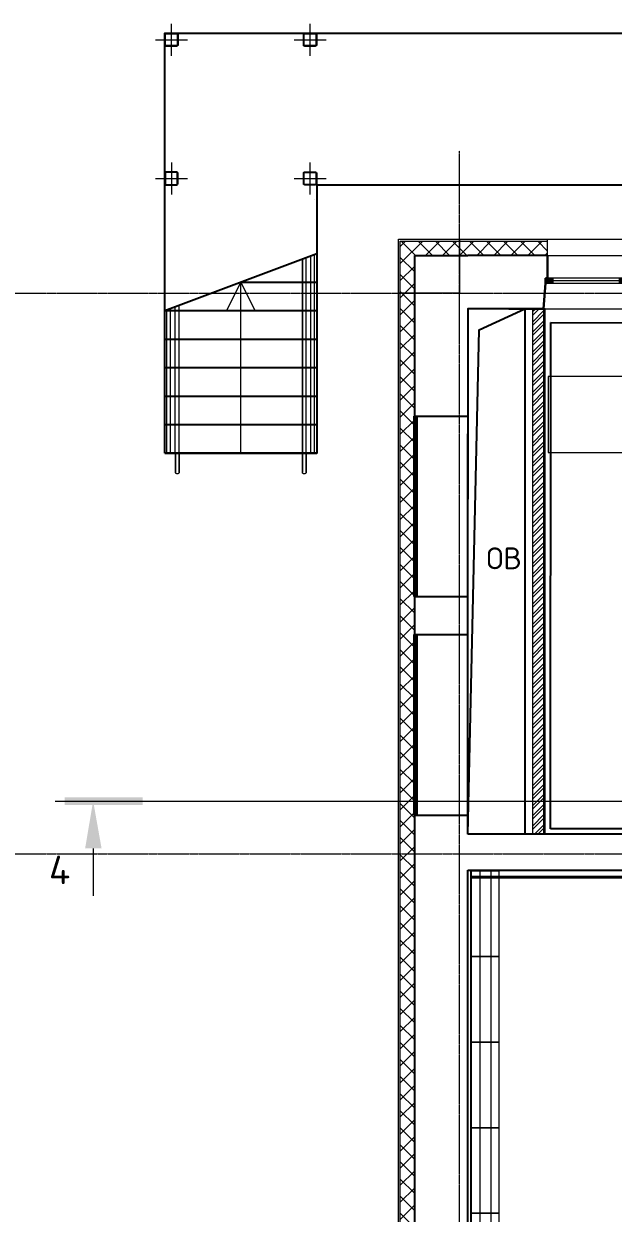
# Model space of a CAD drawing. Header units: millimetres. Extents: x -10178924 to 11692288, y -947381 to 58396.
# Drawn here: x 829194 to 835400, y -883971 to -871455 of the extents above; entities that cross this region are included whole.
import ezdxf
from ezdxf import colors
from ezdxf.entities.mleader import LeaderData, LeaderLine
from ezdxf.math import Vec2, Vec3

# ---------------------------------------------------------------- set-up
doc = ezdxf.new("R2010")
doc.units = ezdxf.units.MM
doc.linetypes.add('GOST2.303 4', pattern=[7, 5, -2, 0])
doc.linetypes.add('осевая', pattern=[50.8, 31.75, -6.35, 6.35, -6.35])
for name, color, linetype, lineweight in [('0. Подпись', 194, 'Continuous', 18), ('_0', 7, 'Continuous', 25), ('PDF _Разрезы', 7, 'Continuous', 9), ('PDF _Текст', 7, 'Continuous', 5), ('Лестницы', 7, 'Continuous', 9), ('ЛСтойки 140х8', 212, 'Continuous', 40), ('Метал', 20, 'Continuous', 40), ('Ограждение', 7, 'Continuous', 9), ('Оси', 253, 'Continuous', 9), ('Отделка СТЕН', 6, 'Continuous', 13), ('Перегородки пеноблок', 40, 'Continuous', 9), ('Размеры осевые', 153, 'Continuous', 9), ('Стены.1', 7, 'Continuous', 25), ('Стрелки вверх', 7, 'Continuous', 18), ('ТХ оборудование', 7, 'Continuous', 9)]:
    doc.layers.add(name, color=color, linetype=linetype, lineweight=lineweight)
for name, color, linetype in [('_надписи канализация', 7, 'Continuous'), ('PDF _Стены краска9010', 7, 'Continuous'), ('ВК_Выноски', 7, 'Continuous'), ('Стены внутр.1', 7, 'Continuous')]:
    doc.layers.add(name, color=color, linetype=linetype)
doc.layers.add('PDF _Отверстия_новые', color=7, linetype='Continuous', true_color=0x535353)
doc.layers.add('PDF _Стены отделка', color=7, linetype='Continuous', true_color=0xb505c2)
doc.styles.add('ISOCPEUR', font='isocpeui.ttf', dxfattribs={"width": 0.9})
doc.styles.add('PDF ISOCPEUR', font='isocpeur.ttf')

# ---------------------------------------------------------------- blocks, each defined once
blk = doc.blocks.new('_None')
blk = doc.blocks.new('A$C4CE5300B')
at = {"color": 252, "lineweight": 9, "true_color": 0x939598}
for p, q in [((900, 300), (0, 300)), ((0, 300), (0, 0)), ((900, 0), (900, 300)), ((0, 202), (900, 202)), ((0, 85), (900, 85)), ((0, 0), (900, 0))]:
    blk.add_line(p, q, dxfattribs=at)
blk = doc.blocks.new('Двустворчатое Окно 22_9')
at = {"layer": 'Стены.1', "linetype": 'Continuous', "lineweight": 0}
for points in [[(-815, 0), (-815, -50), (-735, -50), (-735, 0)], [(0, -50), (0, 0), (-40, 0), (-40, -50)], [(0, 0), (0, -50), (40, -50), (40, 0)], [(815, -50), (815, 0), (735, 0), (735, -50)]]:
    blk.add_hatch(color=256, dxfattribs=at).paths.add_polyline_path(points)
at = {"layer": 'Стены.1', "linetype": 'Continuous', "lineweight": 5}
for p, q in [((-839, 270), (839, 270)), ((-735, 0), (-40, 0)), ((40, 0), (735, 0)), ((-735, -25), (-40, -25)), ((-40, -50), (-735, -50)), ((40, -25), (735, -25)), ((735, -50), (40, -50)), ((-795, -290), (795, -290))]:
    blk.add_line(p, q, dxfattribs=at)
at = {"layer": 'Стены.1', "linetype": 'Continuous', "lineweight": 30}
for p, q in [((-815, 0), (-839, 270)), ((815, 0), (839, 270)), ((-815, -50), (-815, 0)), ((-815, -50), (-815, 0)), ((815, -50), (815, 0)), ((815, -50), (815, 0)), ((-795, -50), (-815, -50)), ((-795, -50), (-815, -50)), ((-795, -290), (-795, -50)), ((795, -50), (815, -50)), ((795, -50), (815, -50)), ((795, -290), (795, -50))]:
    blk.add_line(p, q, dxfattribs=at)
at = {"layer": 'Стены.1', "linetype": 'Continuous', "lineweight": 20}
for p, q in [((-815, 0), (-735, 0)), ((-735, 0), (-735, -50)), ((-40, -50), (-40, 0)), ((-40, 0), (0, 0)), ((0, 0), (40, 0)), ((40, 0), (40, -50)), ((735, -50), (735, 0)), ((735, 0), (815, 0)), ((-735, -50), (-815, -50)), ((0, -50), (-40, -50)), ((40, -50), (0, -50)), ((815, -50), (735, -50))]:
    blk.add_line(p, q, dxfattribs=at)
blk = doc.blocks.new('*U2237')
at = {"color": 0, "linetype": 'ByBlock', "lineweight": -2}
for p, q in [((-70, 54), (-70, -54)), ((-62, 54), (-62, -54)), ((54, 70), (-54, 70)), ((54, 62), (-54, 62)), ((62, -54), (62, 54)), ((70, -54), (70, 54)), ((-54, -62), (54, -62)), ((-54, -70), (54, -70))]:
    blk.add_line(p, q, dxfattribs=at)
for centre, radius, start, end in [((-54, 54), 16, 90, 180), ((-54, 54), 8, 90, 180), ((54, 54), 16, 0, 90), ((54, 54), 8, 0, 90), ((-54, -54), 16, 180, 270), ((-54, -54), 8, 180, 270), ((54, -54), 16, 270, 0), ((54, -54), 8, 270, 0)]:
    blk.add_arc(centre, radius, start, end, dxfattribs=at)
blk = doc.blocks.new('Тип верхнего поручня - D40 шаг 400-1482761-2 этаж_АР1')
at = {"layer": 'Ограждение'}
for p, q in [((0, 0), (0, 2)), ((0, -2), (0, 0))]:
    blk.add_line(p, q, dxfattribs=at)
at = {"layer": 'Ограждение', "flags": 128}
for points in [[(0, 20), (8, 20), (16, 20), (24, 20), (32, 20), (40, 20), (48, 20), (55, 20), (63, 20), (70, 20), (78, 20), (85, 20), (92, 20), (99, 20), (106, 20), (113, 20), (119, 20), (126, 20), (132, 20), (138, 20), (143, 20), (149, 20), (154, 20), (159, 20), (164, 20), (168, 20), (172, 20), (176, 20), (180, 20), (183, 20), (186, 20), (189, 20), (192, 20), (194, 20), (196, 20), (197, 20), (198, 20), (199, 20), (200, 20), (200, 20), (200, 20)], [(200, 20), (200, 20), (199, 20), (199, 20), (197, 20), (196, 20), (194, 20), (192, 20), (190, 20), (187, 20), (184, 20), (181, 20), (177, 20), (174, 20), (169, 20), (165, 20), (160, 20), (156, 20), (150, 20), (145, 20), (139, 20), (133, 20), (127, 20), (121, 20), (115, 20), (108, 20), (101, 20), (94, 20), (87, 20), (80, 20), (72, 20), (65, 20), (57, 20), (50, 20), (42, 20), (34, 20), (26, 20), (18, 20), (10, 20), (2, 20), (0, 20)], [(200, 20), (201, 20), (202, 20), (202, 20), (203, 20), (204, 20), (205, 19), (206, 19), (206, 19), (207, 19), (208, 18), (209, 18), (209, 18), (210, 17), (211, 17), (211, 17), (212, 16), (213, 16), (213, 15), (214, 14), (214, 14), (215, 13), (215, 13), (216, 12), (216, 11), (217, 11), (217, 10), (218, 9), (218, 9), (218, 8), (219, 7), (219, 6), (219, 6), (219, 5), (220, 4), (220, 3), (220, 3), (220, 2), (220, 1), (220, 0), (220, 0)], [(220, 0), (220, -1), (220, -2), (220, -2), (220, -3), (220, -4), (219, -5), (219, -6), (219, -6), (219, -7), (218, -8), (218, -9), (218, -9), (217, -10), (217, -11), (217, -11), (216, -12), (216, -13), (215, -13), (214, -14), (214, -14), (213, -15), (213, -15), (212, -16), (211, -16), (211, -17), (210, -17), (209, -18), (209, -18), (208, -18), (207, -19), (206, -19), (206, -19), (205, -19), (204, -20), (203, -20), (203, -20), (202, -20), (201, -20), (200, -20), (200, -20)], [(0, -20), (8, -20), (16, -20), (24, -20), (32, -20), (40, -20), (48, -20), (55, -20), (63, -20), (70, -20), (78, -20), (85, -20), (92, -20), (99, -20), (106, -20), (113, -20), (119, -20), (126, -20), (132, -20), (138, -20), (143, -20), (149, -20), (154, -20), (159, -20), (164, -20), (168, -20), (172, -20), (176, -20), (180, -20), (183, -20), (186, -20), (189, -20), (192, -20), (194, -20), (196, -20), (197, -20), (198, -20), (199, -20), (200, -20), (200, -20), (200, -20)], [(200, -20), (200, -20), (199, -20), (199, -20), (197, -20), (196, -20), (194, -20), (192, -20), (190, -20), (187, -20), (184, -20), (181, -20), (177, -20), (174, -20), (169, -20), (165, -20), (160, -20), (156, -20), (150, -20), (145, -20), (139, -20), (133, -20), (127, -20), (121, -20), (115, -20), (108, -20), (101, -20), (94, -20), (87, -20), (80, -20), (72, -20), (65, -20), (57, -20), (50, -20), (42, -20), (34, -20), (26, -20), (18, -20), (10, -20), (2, -20), (0, -20)]]:
    blk.add_lwpolyline(points, dxfattribs=at)
blk = doc.blocks.new('A$Cad086cf1')
at = {"layer": 'Отделка СТЕН', "true_color": 0x636466, "transparency": 33554687}
h = blk.add_hatch(dxfattribs=at)
h.set_pattern_fill('ANSI37', color=251, scale=40)
h.set_pattern_definition([(45, (142968.72, -47941.48), (-89.80256, 89.80256), []), (135, (142968.72, -47941.48), (-89.80256, -89.80256), [])])
h.paths.add_polyline_path([(24449.764, 398.057), (24449.764, 548.057), (22137.906, 548.057), (22137.906, 398.057)])
h.paths.add_polyline_path([(20507.906, 398.057), (20507.906, 548.057), (19353.845, 548.057), (19353.845, 398.057)])
h.paths.add_polyline_path([(16537.106, 548.057), (16537.106, 398.057), (17723.845, 398.057), (17723.845, 548.057)])
h.paths.add_polyline_path([(14947.106, 398.057), (14947.106, 548.057), (13772.524, 548.057), (13772.524, 398.057)])
h.paths.add_polyline_path([(12142.524, 398.057), (12142.524, 548.057), (10964.581, 548.057), (10964.581, 398.057)])
h.paths.add_polyline_path([(9334.581, 398.057), (9334.581, 548.057), (8153.369, 548.057), (8153.369, 398.057)])
h.paths.add_polyline_path([(6523.369, 398.057), (6523.369, 548.057), (5523.369, 548.057), (5523.369, 398.057)])
h.paths.add_polyline_path([(3523.369, 398.057), (3523.369, 548.057), (2516.935, 548.057), (2516.935, 398.057)])
h.paths.add_polyline_path([(926.935, 398.057), (926.935, 548.057), (-623.077, 548.057), (-623.077, -12306.906), (926.935, -12306.906), (926.935, -12156.906), (-473.077, -12156.906), (-473.077, 398.057)])
h.paths.add_polyline_path([(3728.753, -12306.906), (3728.753, -12156.906), (2556.935, -12156.906), (2556.935, -12306.906)])
h.paths.add_polyline_path([(6523.369, -12306.906), (6523.369, -12156.906), (5543.838, -12156.906), (5543.724, -12306.906)])
h.paths.add_polyline_path([(8153.369, -12156.906), (8153.369, -12306.906), (9326.882, -12306.906), (9326.882, -12156.906)])
h.paths.add_polyline_path([(12142.524, -12306.906), (12142.524, -12156.906), (10956.882, -12156.906), (10956.882, -12306.906)])
h.paths.add_polyline_path([(14927.106, -12306.906), (14927.106, -12156.906), (13772.524, -12156.906), (13772.524, -12306.906)])
h.paths.add_polyline_path([(17753.845, -12306.906), (17753.845, -12156.906), (16557.106, -12156.906), (16557.106, -12306.906)])
h.paths.add_polyline_path([(20557.906, -12306.906), (20557.906, -12156.906), (19353.845, -12156.906), (19353.845, -12306.906)])
at = {"layer": 'Перегородки пеноблок', "true_color": 0x636466, "transparency": 33554687}
h = blk.add_hatch(dxfattribs=at)
h.set_pattern_fill('ANSI32', color=251, scale=200)
h.set_pattern_definition([(45, (-27015.96, 127632.76), (-53.03301, 53.03301), []), (45, (-26980.6, 127632.76), (-53.03301, 53.03301), [])])
h.paths.add_polyline_path([(888.124, -5691.797), (768.524, -5691.797), (768.524, -161.943), (888.524, -161.943)])
at = {"color": 251, "true_color": 0x636466, "transparency": 33554687}
blk.add_lwpolyline([(-3103.077, -181.943), (-1503.077, 418.057)], dxfattribs=at)
at = {"layer": '_0', "color": 251, "lineweight": 9, "ltscale": 0.1, "true_color": 0x636466, "transparency": 33554687}
blk.add_lwpolyline([(0, 568.057), (0, 0), (-643.077, 0)], dxfattribs=at)
at = {"layer": 'PDF _Отверстия_новые', "color": 251, "true_color": 0x636466, "transparency": 33554687}
blk.add_lwpolyline([(86.923, -5691.797), (207.453, -385.43), (686.923, -161.943)], dxfattribs=at)
at = {"layer": 'PDF _Разрезы', "color": 251, "lineweight": 9, "true_color": 0x636466, "transparency": 33554687}
for points in [[(-4256.267, -5344.855), (60632.675, -5344.855)], [(-3857.04, -5842.275), (-3857.04, -6341.811)]]:
    blk.add_lwpolyline(points, dxfattribs=at)
at = {"layer": 'PDF _Разрезы', "color": 251, "true_color": 0x636466, "transparency": 33554687}
for points in [[(-3336.337, -5304.638), (-4157.609, -5304.638), (-3336.337, -5385.072)], [(-4157.609, -5304.638), (-3336.337, -5385.072), (-4157.609, -5385.072)], [(-3857.04, -5342.738), (-3768.14, -5842.275), (-3941.708, -5842.275)]]:
    blk.add_solid(points, dxfattribs=at)
at = {"layer": 'PDF _Стены краска9010', "color": 251, "true_color": 0x636466, "transparency": 33554585}
for p, q in [((958.046, -5637.051), (962.294, -307.637)), ((962.294, -307.637), (14331.934, -366.068)), ((14359.078, -5636.945), (958.046, -5637.051)), ((118.198, -6080.319), (118.198, -9680.319)), ((118.198, -9680.319), (118.198, -11423.736))]:
    blk.add_line(p, q, dxfattribs=at)
at = {"layer": 'PDF _Стены отделка', "color": 251, "lineweight": 40, "true_color": 0x636466, "transparency": 33554610}
blk.add_line((5574.999, -6144.733), (118.198, -6144.733), dxfattribs=at)
at = {"layer": 'Лестницы', "color": 251, "linetype": 'GOST2.303 4', "ltscale": 50, "true_color": 0x636466, "transparency": 33554687}
blk.add_line((5806.923, 2738.057), (-3103.077, 2738.057), dxfattribs=at)
at = {"layer": 'Лестницы', "color": 251, "lineweight": 9, "true_color": 0x636466, "transparency": 33554687}
blk.add_line((-1522.989, 988.057), (-1523.077, 988.057), dxfattribs=at)
blk.add_line((-1522.989, 988.057), (-1523.077, 988.057), dxfattribs=at)
at = {"layer": 'Метал', "color": 251, "lineweight": 25, "ltscale": 100, "true_color": 0x636466, "transparency": 33554687}
for p, q in [((-2303.077, 118.057), (-1503.077, 118.057)), ((-3103.077, -181.943), (-1503.077, -181.943)), ((-3103.077, -481.943), (-1503.077, -481.943)), ((-3103.077, -781.943), (-1503.077, -781.943)), ((-3103.077, -1081.943), (-1503.077, -1081.943)), ((-3103.077, -1381.943), (-1503.077, -1381.943)), ((-3103.077, -1681.943), (-1503.077, -1681.943))]:
    blk.add_line(p, q, dxfattribs=at)
blk.add_lwpolyline([(-3103.077, -1681.943), (-3103.077, 2738.057), (5806.923, 2738.057), (5806.923, 588.406), (3187.018, 588.406), (3187.018, 1138.057), (-1503.077, 1138.057), (-1503.077, -1681.943), (-3103.077, -1681.943)], dxfattribs=at)
at = {"layer": 'Ограждение', "color": 251, "true_color": 0x636466, "transparency": 33554687}
for p, q in [((-1614.226, -1680.649), (-1614.226, 376.376)), ((-1614.226, -1680.649), (-1614.226, 376.376)), ((-1565.115, -1681.943), (-1565.115, 394.793)), ((-1527.115, -1681.943), (-1527.115, 409.043)), ((-1654.226, 361.376), (-1654.226, -1680.649)), ((-1654.226, -1680.649), (-1654.226, 361.376)), ((-2951.058, -1681.943), (-2951.635, -125.152)), ((-3081.993, -1681.943), (-3081.993, -174.037)), ((-3043.993, -1681.943), (-3043.993, -159.787)), ((-2992.077, -1681.943), (-2992.077, -140.318)), ((-3043.993, -1681.943), (-3081.993, -1681.943)), ((-2991.188, -1680.649), (-2951.188, -1680.649)), ((-1654.226, -1680.649), (-1614.226, -1680.649)), ((-1654.226, -1707.448), (-1654.226, -1870.649)), ((-1614.226, -1870.649), (-1614.226, -1707.448)), ((-1527.115, -1681.943), (-1565.115, -1681.943)), ((-2991.188, -1802.452), (-2991.188, -1780.091)), ((-2991.188, -1870.649), (-2991.188, -1802.452)), ((-2951.188, -1802.452), (-2951.188, -1780.091)), ((-2951.188, -1870.649), (-2951.188, -1802.452))]:
    blk.add_line(p, q, dxfattribs=at)
at = {"layer": 'Оси', "color": 251, "ltscale": 5, "true_color": 0x636466, "transparency": 33554687}
for points in [[(-3033.077, 2500.085), (-3033.077, 2836.03)], [(-1573.077, 2500.085), (-1573.077, 2836.03)], [(-3201.049, 2668.057), (-2865.104, 2668.057)], [(-1741.049, 2668.057), (-1405.104, 2668.057)], [(-3033.077, 1376.03), (-3033.077, 1040.085)], [(-1573.077, 1040.085), (-1573.077, 1376.03)], [(-3201.049, 1208.057), (-2865.104, 1208.057)], [(-1741.049, 1208.057), (-1405.104, 1208.057)]]:
    blk.add_lwpolyline(points, dxfattribs=at)
at = {"layer": 'Отделка СТЕН', "color": 251, "true_color": 0x636466, "transparency": 33554687}
blk.add_line((926.935, 398.057), (926.935, 568.057), dxfattribs=at)
for points in [[(3728.753, -12326.906), (-643.077, -12326.906), (-643.077, 568.057), (31612.139, 568.057)], [(-643.077, -4350.952), (-643.077, 568.057), (850.225, 568.057)], [(926.935, -12306.906), (-623.077, -12306.906), (-623.077, 548.057), (926.935, 548.057)]]:
    blk.add_lwpolyline(points, dxfattribs=at)
at = {"layer": 'Перегородки пеноблок', "color": 251, "true_color": 0x636466, "transparency": 33554687}
for p, q in [((768.524, -161.943), (768.524, -5691.797)), ((901.224, -161.943), (786.923, -161.943)), ((901.224, -5691.797), (901.224, -161.943))]:
    blk.add_line(p, q, dxfattribs=at)
blk.add_lwpolyline([(888.524, -5691.797), (888.524, -161.943), (888.524, -1711.353)], dxfattribs=at)
at = {"layer": 'Размеры осевые', "color": 251, "linetype": 'осевая', "ltscale": 0.5, "true_color": 0x636466, "transparency": 33554687}
for p, q in [((0, -19000), (0, 1500)), ((-9750, 0), (57900, 0)), ((-9750, -5900), (57900, -5900))]:
    blk.add_line(p, q, dxfattribs=at)
at = {"layer": 'Стены внутр.1', "color": 251, "linetype": 'Continuous', "true_color": 0x636466, "transparency": 33554687, "flags": 128}
for points in [[(5335.85, -5691.797), (86.923, -5691.797)], [(86.923, -6071.797), (2440.73, -6071.797)], [(87.082, -8518.191), (86.923, -8438.192)]]:
    blk.add_lwpolyline(points, dxfattribs=at)
at = {"layer": 'Стены.1', "color": 251, "linetype": 'Continuous', "true_color": 0x636466, "transparency": 33554687}
for p, q in [((926.935, 398.057), (926.935, 158.057)), ((926.935, 158.057), (906.935, 158.057)), ((906.935, 158.057), (906.935, 108.057)), ((906.935, 108.057), (883.313, -161.943))]:
    blk.add_line(p, q, dxfattribs=at)
at = {"layer": 'Стены.1', "color": 251, "linetype": 'Continuous', "true_color": 0x636466, "transparency": 33554687, "flags": 128}
for points in [[(-473.077, 398.057), (-473.077, -11596.906)], [(-473.077, 398.057), (86.923, 398.057)], [(926.935, 398.057), (86.923, 398.057)], [(518.647, -161.943), (86.923, -161.943), (86.923, -1479.59)], [(883.313, -161.943), (86.923, -161.943), (86.923, -2165.265)], [(518.647, -161.943), (883.313, -161.943)], [(86.923, -5691.797), (86.923, -1479.591)], [(86.923, -8438.192), (86.923, -6071.797)], [(86.923, -11596.906), (86.923, -8518.192)]]:
    blk.add_lwpolyline(points, dxfattribs=at)
at = {"layer": 'Стены.1', "color": 251, "ltscale": 0.1, "true_color": 0x636466, "transparency": 33554687}
for points in [[(786.923, -161.943), (686.923, -161.943), (686.923, -5691.72)], [(-473.077, -1291.797), (86.923, -1291.797)], [(-473.077, -3191.797), (86.923, -3191.797)], [(-473.077, -3591.797), (86.923, -3591.797)], [(-473.077, -5491.797), (86.923, -5491.797)]]:
    blk.add_lwpolyline(points, dxfattribs=at)
at = {"layer": 'Стены.1', "color": 251, "lineweight": 35, "ltscale": 0.1, "true_color": 0x636466, "transparency": 33554687}
for points in [[(-473.077, -3191.797), (-473.077, -1291.797)], [(-448.077, -3191.797), (-448.077, -1291.797)], [(-473.077, -5491.797), (-473.077, -3591.797)], [(-448.077, -5491.797), (-448.077, -3591.797)]]:
    blk.add_lwpolyline(points, dxfattribs=at)
at = {"layer": 'Стрелки вверх', "color": 251, "true_color": 0x636466, "transparency": 33554687}
for p, q in [((-2303.077, 118.057), (-2453.077, -181.943)), ((-2303.077, -1681.943), (-2303.077, 118.057)), ((-2303.077, 118.057), (-2153.077, -181.943))]:
    blk.add_line(p, q, dxfattribs=at)
at = {"layer": 'ТХ оборудование', "color": 251, "true_color": 0x636466, "transparency": 33554687}
for p, q in [((932.736, -874.108), (932.736, -1674.108)), ((2532.736, -874.108), (932.736, -874.108)), ((932.736, -1674.108), (2532.736, -1674.108))]:
    blk.add_line(p, q, dxfattribs=at)
at = {"layer": 'ЛСтойки 140х8', "color": 251, "linetype": 'GOST2.303 4', "lineweight": 13, "ltscale": 20, "true_color": 0x636466, "transparency": 33554687, "xscale": -1, "rotation": 180}
for p in [(-3033.077, 2668.057), (-1573.077, 2668.057), (-1573.077, 1208.057)]:
    blk.add_blockref('*U2237', p, dxfattribs=at)
at = {"layer": 'ЛСтойки 140х8', "color": 251, "linetype": 'GOST2.303 4', "lineweight": 13, "ltscale": 20, "true_color": 0x636466, "transparency": 33554687}
blk.add_blockref('*U2237', (-3033.077, 1208.057), dxfattribs=at)
at = {"layer": 'Ограждение', "color": 251, "true_color": 0x636466, "transparency": 33554687, "rotation": 270}
for p in [(-2971.188, -1680.649), (-1634.226, -1680.649)]:
    blk.add_blockref('Тип верхнего поручня - D40 шаг 400-1482761-2 этаж_АР1', p, dxfattribs=at)
at = {"layer": 'Стены.1', "color": 251, "linetype": 'Continuous', "true_color": 0x636466, "transparency": 33554687, "xscale": -1, "zscale": 1000, "rotation": 180}
blk.add_blockref('Двустворчатое Окно 22_9', (1721.935, 108.057), dxfattribs=at)
at = {"layer": 'ТХ оборудование', "color": 251, "true_color": 0x636466, "transparency": 33554687, "rotation": 90}
for p in [(418.198, -6980.319), (418.198, -7880.319), (418.198, -8780.319), (418.198, -9680.319), (418.198, -10580.319)]:
    blk.add_blockref('A$C4CE5300B', p, dxfattribs=at)
at = {"layer": '0. Подпись', "color": 251, "lineweight": 5, "ltscale": 0.1, "true_color": 0x636466, "transparency": 33554687, "insert": (282.874, -2903.518), "char_height": 229.1932, "attachment_point": 7, "style": 'PDF ISOCPEUR'}
blk.add_mtext('ОВ', dxfattribs=at)
at = {"layer": 'PDF _Текст', "color": 251, "true_color": 0x636466, "transparency": 33554687, "insert": (-4322.323, -6217.529), "char_height": 300, "attachment_point": 7, "style": 'PDF ISOCPEUR'}
blk.add_mtext('4', dxfattribs=at)

msp = doc.modelspace()

# ---------------------------------------------------------------- block references
msp.add_blockref('A$Cad086cf1', (833781.5, -874290.7))

# ---------------------------------------------------------------- leaders
at = {"layer": '_надписи канализация', "lineweight": -2}
ml = msp.add_multileader_mtext('Standard', dxfattribs=at)
ml.set_content('\\A1;Приямок{\\Fisocp3|c204; }800{\\fArial|b0|i0|c204|p34;х}800х800(h)\\P{\\fArial|b0|i0|c204|p34;с\\Fisocp3|c204; }насосом дренажным {\\A0;\\H0.91667x;ГНОМ 10-10Г\\A1;\\H1.09091x; \\PN=1,1 кВт \\P (1 раб)\\Fisocp3|c204; \\fISOCPEUR|b0|i0|c204|p34;(закрыть рифленым железом)}', color=256, style='ISOCPEUR')
ml.set_leader_properties(lineweight=13)
ml.set_arrow_properties(name='NONE')
ml.build(insert=Vec2(0, 0))
ml.multileader.update_dxf_attribs({"text_left_attachment_type": 6, "text_right_attachment_type": 6, "dogleg_length": 100, "arrow_head_size": 300, "scale": 100})
ctx = ml.context
ctx.base_point, ctx.scale, ctx.char_height, ctx.arrow_head_size, ctx.landing_gap_size, ctx.plane_origin = Vec3(726724.9, -876080.2), 100, 250, 300, 0.09, Vec3(722250.4, -879799.4)
ctx.left_attachment, ctx.right_attachment, ctx.text_align_type = 6, 6, 1
notes = []
notes.append((ctx, [(0, (1, 1, 0), (726624.9, -876080.2), (1, 0), 100, [(1, [(727663, -882471)], 0, [])])]))
ctx.mtext.insert, ctx.mtext.width, ctx.mtext.alignment, ctx.mtext.flow_direction = Vec3(729650, -875755.2), 5926.326, 2, 5
at = {"layer": 'ВК_Выноски', "lineweight": -2}
ml = msp.add_multileader_mtext('Standard', dxfattribs=at)
ml.set_content('Канализационная станция\\P SANICUBIC CLASSIC IP68', color=256, style='ISOCPEUR')
ml.set_leader_properties(lineweight=13)
ml.build(insert=Vec2(0, 0))
ml.multileader.update_dxf_attribs({"text_left_attachment_type": 6, "text_right_attachment_type": 6, "dogleg_length": 1, "arrow_head_size": 300, "scale": 100})
ctx = ml.context
ctx.base_point, ctx.scale, ctx.char_height, ctx.arrow_head_size, ctx.landing_gap_size, ctx.plane_origin = Vec3(753004.1, -880992.7, -0.1), 100, 250, 300, 0.09, Vec3(756446.9, -883897.6, -0.1)
ctx.left_attachment, ctx.right_attachment, ctx.text_align_type = 6, 6, 1
notes.append((ctx, [(1, (1, 1, 0), (757018.6, -880992.7, -0.1), (-1, 0), 100, [(0, [(758206.2, -882846.5, -0.1)], 0, [])])]))
ctx.mtext.insert, ctx.mtext.width, ctx.mtext.alignment, ctx.mtext.flow_direction = Vec3(754837.2, -880692.7, -0.1), 218673.814, 2, 5
ml = msp.add_multileader_mtext('Standard', dxfattribs=at)
ml.set_content('Насос Фекальный ^JВихрь ФН-3 MAX', color=256, style='ISOCPEUR')
ml.set_leader_properties(lineweight=13)
ml.build(insert=Vec2(0, 0))
ml.multileader.update_dxf_attribs({"text_left_attachment_type": 6, "text_right_attachment_type": 6, "dogleg_length": 1, "arrow_head_size": 300, "scale": 100})
ctx = ml.context
ctx.base_point, ctx.scale, ctx.char_height, ctx.arrow_head_size, ctx.landing_gap_size, ctx.plane_origin = Vec3(753569.9, -882245.8, -0.1), 100, 250, 300, 0.09, Vec3(759215, -881755.3, -0.1)
ctx.left_attachment, ctx.right_attachment, ctx.text_align_type = 6, 6, 1
notes.append((ctx, [(1, (1, 1, 0), (756204.4, -882245.8, -0.1), (-1, 0), 100, [(0, [(757872, -883785.5, -0.1)], 0, [])])]))
ctx.mtext.insert, ctx.mtext.width, ctx.mtext.alignment, ctx.mtext.flow_direction = Vec3(754766.9, -881920.8, -0.1), 218673.814, 2, 5
for ctx, leaders in notes:
    for number, flags, end, landing, length, lines in leaders:
        leader = LeaderData()
        leader.index, (leader.has_last_leader_line, leader.has_dogleg_vector, leader.attachment_direction) = number, flags
        leader.last_leader_point, leader.dogleg_vector, leader.dogleg_length = Vec3(end), Vec3(landing), length
        for number, points, colour, breaks in lines:
            line = LeaderLine()
            line.index, line.vertices, line.color, line.breaks = number, Vec3.list(points), colors.encode_raw_color(colour), breaks
            leader.lines.append(line)
        ctx.leaders.append(leader)

doc.saveas('drawing.dxf')
